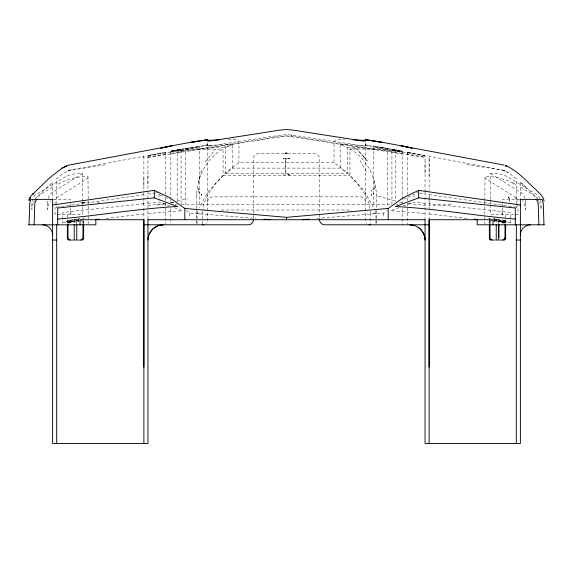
<?xml version="1.0" encoding="UTF-8"?>
<svg xmlns="http://www.w3.org/2000/svg" width="573" height="573" viewBox="0 0 573 573"><rect width="100%" height="100%" fill="white"/><g stroke="black" fill="none" stroke-linecap="round" stroke-linejoin="round"><path stroke-width="0.43" stroke-dasharray="2.87 2.15" d="M74.225 222.131L73.946 221.565L70.006 222.138L70.873 222.03L71.088 222.653L69.483 223.162L68.789 222.568L69.247 222.209L67.886 222.002A8.072 0.673 -10.5 0 0 69.061 221.959A8.151 0.673 -10.5 0 0 71.711 221.651L78.437 220.455M82.333 206.588L82.326 214.631L55.044 214.631L55.044 199.383M82.333 205.693L82.333 202.119M82.333 201.223L82.218 173.204L78.25 173.089L69.448 175.145A10.328 1.912 -14 0 0 65.301 176.835L35.311 195.064A10.07 5.78 -90 0 0 33.213 197.843M83.013 223.678L83.013 220.218M88.149 223.907L88.178 199.755M88.178 198.86L87.984 176.885C77.262 175.839 66.124 179.75 56.684 184.807M143.88 204.396L143.88 202.326M143.88 185.86L143.88 176.076M143.88 157.811L143.88 156.25L70.178 170.009L67.635 170.926L62.536 173.92L56.684 178.633L56.684 207.913M147.949 202.964L147.949 202.248M147.949 183.976L147.949 173.168M177.186 200.915L177.186 150.312M196.539 223.105L196.539 210.413M196.539 208.687L196.833 191.203C198.831 173.999 207.505 157.525 223.055 149.001L223.055 175.582L208.379 191.31L199.067 207.727M369.671 208.4L369.671 204.425L364.385 193.452L356.864 182.723L346.88 172.366L334.038 162.546L334.038 143.665A4.169 4.169 0 0 1 335.033 140.944C337.447 138.179 341.529 139.382 344.66 139.397M425.051 192.012L425.051 155.519L407.253 152.246L407.253 154.201L425.051 157.109M425.051 204.317L425.051 205.463L408.363 203.465M425.051 173.168L425.051 161.887M429.12 204.396L429.12 205.549L452.233 204.518M429.12 202.326L429.12 198.165M429.12 197.334L429.12 192.342M429.12 176.076L429.12 157.811M489.987 223.678L489.987 220.218M506.138 221.672L505.694 221.679A1.497 1.497 0 0 0 505.021 222.918L505.028 222.575A1.526 1.49 -61.7 0 1 505.873 221.522L505.637 221.923A1.54 1.54 0 0 0 505.021 223.148L504.956 222.847A1.526 1.483 81.2 0 1 505.78 221.787L506.561 221.536L505.78 221.787M288.821 174.808L289.651 175.016L287.796 173.999L288.821 174.908L287.682 174.829L289.651 175.059M196.539 195.536L196.56 194.354M205.908 145.055L207.691 144.84L170.833 151.136L170.833 199.139M34.043 201.324L34.187 200.679M198.63 182.357L200.371 173.863L202.255 168.011M413.498 194.576L413.663 193.846M34 201.725L34.23 200.801M501.411 222.589L503.667 223.169L504.054 222.231L504.856 222.002A8.086 0.68 10.5 0 1 502.722 221.844L499.556 221.651L498.775 222.489M202.19 223.907L202.19 213.185L203.028 210.785M197.055 223.907L197.055 213.185L198.487 209.288M80.9 220.999L81.667 220.77M490.66 199.44L490.782 173.204L494.75 173.089L503.552 175.145A10.328 1.912 14 0 1 507.699 176.835L537.675 195.056A10.07 5.773 90 0 1 540.511 199.776M484.822 200.65L485.016 176.885C494.8 175.761 504.956 179.37 513.802 183.439M502.392 222.403L501.762 221.715L496.232 220.777M375.079 187.686L374.484 188.911A5.085 3.266 -6.7 0 0 371.354 191.368L371.34 191.203A5.085 3.359 -7 0 1 374.455 188.675L375.079 187.686L373.911 179.643M82.354 173.519L51.255 193.237A10.242 5.873 90 0 0 48.161 198.322M88.199 177.386L86.895 178.848L57.236 197.456A5.1 2.929 -90 0 0 56.684 197.979M498.775 221.142L499.119 220.24L502.199 220.934L503.058 221.157L502.041 221.25L502.005 221.894L503.667 222.367L503.509 221.987L504.125 222.188L505.15 221.5A8.402 0.716 10.2 0 0 504.047 221.128A8.495 0.731 10.1 0 0 501.396 220.455L498.08 219.588L498.775 219.889L498.775 223.835M205.134 161.887L215.29 149.725M76.768 221.995L77.298 220.927L78.379 220.698M316.898 218.456L383.401 213.013L386.754 210.398M334.038 162.546L238.962 162.546L226.12 172.366L216.136 182.723L208.615 193.452L203.329 204.425L203.329 209.99M232.824 168.111L232.824 144.375L225.783 147.519L225.783 173.318L232.824 168.111L340.176 168.111L347.217 173.318L347.217 147.519L340.176 144.375L340.176 168.111M199.304 204.461L199.304 146.473L185.573 148.851L185.573 204.461M52.616 187.077L41.005 194.046L35.419 198.544L52.616 182.135L52.616 198.552M185.573 148.851L199.304 146.473M365.309 146.23L291.858 135.085L286.5 134.676L281.142 135.085L207.691 146.23M283.37 158.277L285.863 158.456M402.167 204.461L402.167 151.136L378.223 146.803L365.309 145.041L369.807 146.366A15.7 0.902 9.4 0 0 380.558 148.414L402.167 152.046M403.492 199.118L412.725 194.927M69.383 170.217L68.516 170.604L106.571 164.587M399.016 207.619L390.7 210.728L425.051 213.514M403.177 206.065L413.993 202.025L425.051 203.315M79.06 219.108L77.899 219.516L78.974 219.359M177.444 150.183L181.068 149.345L181.068 204.461M373.696 204.461L373.832 146.444L387.427 148.851L387.427 204.461M283.349 175.016L285.318 174.829M170.976 202.756L176.169 201.474M177.036 201.259L187.428 198.702M225.791 146.76L224.258 147.132L228.849 146.036L227.323 146.402M76.768 223.771L76.768 219.43L73.272 220.104A1.526 0.372 79.7 0 1 73.552 220.956L74.225 221.142M387.427 148.851L373.696 146.473M147.949 156.114L157.16 154.23L186.554 150.069L223.055 149.001M147.949 155.885L165.747 152.346M207.061 144.933L207.691 144.933M180.846 149.238L170.833 151.136L189.942 147.641M78.737 220.132L68.524 221.622M170.833 151.2L181.068 149.345M56.684 207.247L143.88 194.655M77.964 220.283L74.927 220.798A9.261 0.659 -9.3 0 1 71.267 221.321L66.525 221.636L67.02 221.679M170.833 151.809L181.068 150.062M67.249 221.078L72.886 219.796L71.768 220.003A9.369 0.723 -9.2 0 0 67.306 221.071M170.833 152.046L192.435 148.414A15.7 0.902 -9.4 0 0 203.207 146.366L207.533 144.969M147.949 157.109L165.747 154.201M143.88 203.78L70.937 211.444L62.786 212.762L62.786 223.083M147.949 157.446L281.264 136.746L286.5 136.36L291.736 136.746L425.051 157.446M170.833 153.385L281.236 136.224L286.5 135.83L291.764 136.224L402.167 153.385M156.751 205.084L166.471 203.608M170.883 202.942L174.421 202.405M147.949 194.046L154.753 193.022M155.605 192.893L158.155 192.507M287.761 158.435L289.881 158.284L289.458 158.298M170.833 151.451L197.083 148.393L225.783 147.519M147.949 203.315L159.008 202.025L169.823 206.065M143.88 213.937L105.969 218.435M288.355 158.399L289.809 158.248M69.161 221.565L70.15 221.457M147.949 205.463L168.376 203.394M62.786 222.739L78.651 221.157M79.532 221.071L83.937 220.634M147.949 213.514L182.3 210.728L173.984 207.619M288.914 158.349L289.279 158.313M289.1 158.334L289.881 158.284M228.341 139.397C231.471 139.382 235.553 138.179 237.967 140.944A4.169 4.169 0 0 1 238.962 143.665L238.962 162.546M488.862 218.471L489.578 218.435A8.982 0.659 9.2 0 1 490.309 218.463L489.041 218.449M232.824 144.375L209.954 145.463M351.994 148.966L349.945 149.001L349.945 175.582L364.621 191.31L374.799 210.069M425.051 156.114C400.384 150.835 375.15 148.643 349.945 149.001C365.495 157.525 374.169 173.999 376.167 191.203L376.461 208.687M354.05 148.944L356.098 148.916M286.5 158.463L287.137 158.456L285.239 158.435L285.34 173.984L285.239 158.435M347.217 147.519L375.917 148.393L402.167 151.451M284.28 153.621L258.538 153.621A5.085 5.085 0 0 0 253.452 158.707L253.452 218.836M287.832 153.621L314.462 153.621A5.085 5.085 0 0 1 319.548 158.707L319.548 218.836M225.783 173.318L347.217 173.318M223.055 175.582L349.945 175.582M53.346 199.383L70.45 199.383L70.45 202.77M519.654 199.383L502.55 199.383L502.55 202.77M175.094 204.461L176.878 204.461M181.204 204.461L391.796 204.461M396.122 204.461L397.906 204.461M221.214 209.99L351.786 209.99M197.055 213.185L202.19 213.185M369.972 210.785L370.81 213.185L375.945 213.185L375.945 223.907M83.959 218.449L83.422 218.435A8.996 0.659 -9.2 0 0 82.691 218.463M505.694 221.679L498.474 220.87A9.412 0.688 9.2 0 1 495.058 220.283M340.176 144.375L363.046 145.463A5.078 0.444 3.5 0 0 365.309 145.227M283.119 158.284L283.9 158.334M97.517 202.598L99.272 202.727M186.246 210.398L189.599 213.013L256.102 218.456M365.939 144.955L365.309 144.819L367.092 145.055M510.214 223.083L510.214 212.762L502.063 211.444L429.12 203.78M467.031 218.435L429.12 213.937M489.063 220.634L491.706 220.892M492.587 220.985L510.214 222.739M516.137 197.785L486.105 178.848L484.801 177.386M399.582 202.419L402.21 202.735M466.429 164.587L503.617 170.217L506.933 171.656L516.316 178.633L516.316 207.913M416.542 192.764L419.099 193.151M419.945 193.28L425.051 194.046M391.932 150.062L402.167 151.809M380.565 147.197L402.167 151.136L392.147 149.231M516.316 207.247L429.12 194.655L429.12 219.717M496.232 220.648L495.631 219.18L498.775 219.889M391.932 204.461L391.932 149.345L402.167 151.2M504.047 170.382L504.484 170.604L429.12 156.25L429.12 190.723M407.253 152.346L425.051 155.885M493.46 219.975L494.828 220.24A9.39 0.652 9.3 0 0 497.371 220.691A9.29 0.666 9.3 0 0 501.153 221.257M391.932 149.345L395.556 150.183A15.091 0.509 8.8 0 1 392.047 150.083M410.211 152.912L408.764 152.583L409.48 152.747M395.298 201.144L376.461 195.536L376.44 194.354M66.79 221.658L67.363 221.923A1.54 1.54 0 0 1 67.979 223.148L67.979 222.833A1.526 1.497 -77.5 0 0 67.148 221.772L67.191 221.486A1.526 1.475 64.6 0 1 68.037 222.539L67.979 222.918A1.497 1.497 0 0 0 67.363 221.708M502.822 170.009L508.366 172.939M160.275 194.927L169.508 199.118M512.541 182.773L516.316 184.807L515.055 184.119M520.384 187.077L531.995 194.046L537.581 198.544L520.384 182.135L520.384 198.552M491.555 220.519L492.107 220.999M516.316 198.702L515.664 198.122L516.316 199.662M520.384 182.15L527.16 188.295M360.002 160.533L367.078 173.06M490.646 173.519L521.745 193.237A10.242 5.873 90 0 1 524.839 198.322M375.086 210.85L375.945 213.185M538.885 200.965L538.778 200.557L538.957 201.309M159.337 193.846L159.502 194.576M281.164 135.364L281.193 135.643M490.667 200.335L490.667 203.909M490.667 204.805L490.674 214.631L517.956 214.631L517.956 199.383M484.822 201.538L484.851 223.907M525.412 202.735L525.412 209.546A10.171 5.837 -90 0 0 522.497 200.743M505.637 214.631L505.637 223.671M502.55 203.616L502.55 207.003M502.55 207.856L502.55 214.631M502.063 211.444L502.063 215.892M502.063 219.459L502.063 223.907M496.232 219.43L496.232 223.771M494.456 218.872L494.456 223.105M489.987 220.87L489.987 223.499M489.371 220.498L489.371 223.427M425.051 192.313L425.051 218.829M413.993 194.132L413.993 200.271M407.253 152.268L407.253 194.419M407.253 197.964L407.253 224.802M402.167 208.701L402.167 224.802M395.814 150.312L395.814 200.915M383.401 213.013L383.401 218.041M376.461 210.413L376.461 223.105M370.81 213.185L370.81 223.907M365.309 142.656L365.309 219.717A5.085 5.085 0 0 0 366.799 223.312M207.691 142.656L207.691 219.717A5.085 5.085 0 0 1 206.201 223.312M189.599 213.013L189.599 218.041M170.833 199.755L170.833 204.461M170.833 208.701L170.833 224.802M165.747 194.419L165.747 152.246L147.949 155.519L147.949 219.717M165.747 197.964L165.747 224.802M159.008 194.132L159.008 200.271M143.88 156.25L143.88 192.335M143.88 193.173L143.88 218.062M83.629 220.498L83.629 223.427M83.013 220.87L83.013 223.499M78.544 218.872L78.544 223.105M74.225 219.889L74.225 223.835M70.937 211.444L70.937 215.892M70.937 219.459L70.937 223.907M70.45 203.616L70.45 207.003M70.45 207.856L70.45 214.631M67.363 214.631L67.363 223.671M47.588 202.735L47.588 209.546A10.171 5.837 90 0 1 50.503 200.743M47.588 202.735A10.242 5.873 90 0 1 47.652 201.223M209.89 145.47A5.078 0.444 -3.6 0 1 207.698 145.227M525.155 199.741A10.242 5.873 90 0 1 525.412 202.735M540.69 200.486A10.07 5.773 90 0 1 541.113 204.26L541.113 209.546A10.07 5.78 90 0 0 539.601 202.756M180.832 150.105A15.091 0.501 -8.9 0 1 177.58 150.162M365.309 201.918A5.085 5.085 0 0 0 360.224 196.84L212.776 196.84A5.085 5.085 0 0 0 207.691 201.918M33.399 202.756A10.07 5.78 -90 0 0 31.887 209.546L31.887 204.26A10.07 5.78 -90 0 1 32.489 199.784M79.532 218.771A9.211 0.673 -9.2 0 0 76.861 219.137L74.304 219.574L75.579 219.359A8.989 0.688 -9.4 0 1 78.1 218.972A8.846 0.659 -9.3 0 1 79.289 218.814M83.128 218.449A8.753 0.645 -9.2 0 1 83.715 218.442M494.341 218.9A9.018 0.702 9.4 0 1 498.109 219.473L499.377 219.695L496.139 219.137A9.211 0.673 9.2 0 0 493.468 218.771M201.581 194.799L201.574 195.536L201.61 194.046L201.581 194.799M291.786 135.937L291.858 135.085L291.786 135.937M371.562 194.211L371.426 195.536L371.562 194.211M504.455 222.575L503.803 222.854L504.455 222.575M508.315 196.697L509.562 199.075L509.168 199.189L509.705 201.381L509.06 200.607L509.712 200.199L508.903 199.168L509.562 199.075L508.738 198.494L509.275 198.079L508.237 197.37L508.845 197.277L507.922 196.947L508.315 196.697M506.052 221.128L506.023 221.171A9.333 0.723 9.1 0 0 503.001 220.361L501.969 220.147L506.052 221.128M70.658 221.651L69.326 222.367L68.638 222.274L68.896 221.465L68.101 221.407A8.43 0.716 -10.2 0 1 70.235 220.791L72.305 220.576L69.584 221.257L70.658 221.651M68.08 170.876L70.178 170.009L68.08 170.876M199.16 189.871L198.494 190L197.921 187.686L198.444 189.634L199.16 189.871M199.662 192.628L199.024 192.743L198.774 191.339L198.981 192.449L199.662 192.628M495.072 220.562L494.062 220.576L495.072 220.562M85.32 202.24L80.535 202.176L85.32 202.24M84.876 202.24L80.843 202.169L84.876 202.24M494.606 219.438L493.453 219.044L495.709 219.617L494.606 219.438M373.754 194.154L373.374 193.495L373.754 194.154M363.755 156.801L356.528 148.744L367.415 161.113L363.755 156.801"/><path stroke-width="0.86" d="M67.979 223.993L68.008 237.902L68.803 239.371L70.572 240.051L68.889 240.051A1.526 1.526 0 0 1 67.363 238.526L67.363 224.365M83.013 224.544L82.985 237.902L82.197 239.371L80.421 240.051L82.104 240.051A1.526 1.526 0 0 0 83.629 238.526L83.629 223.928M143.88 367.164L143.88 218.943M520.384 205.027L418.698 190.372L418.698 197.857L395.571 206.495C435.681 208.658 475.296 215.756 515.299 219.072M429.12 367.164L429.12 218.943M489.987 224.544L490.015 237.902L490.803 239.371L492.579 240.051L490.896 240.051A1.526 1.526 0 0 1 489.371 238.526L489.371 223.928M498.775 237.509L498.775 224.258M505.021 223.993L504.992 237.902L504.197 239.371L502.428 240.051L504.111 240.051A1.526 1.526 0 0 0 505.637 238.526L505.637 224.365M29.03 224.802L29.732 203.429L30.799 199.383L52.616 199.383L52.616 443.43L147.949 443.43L147.949 219.48M34.115 224.802L34.817 203.436L35.519 201.116L36.93 199.383M520.384 234.973C520.298 229.529 525.112 224.716 530.555 224.802M147.949 240.051C147.834 231.9 155.047 224.673 163.205 224.802L160.354 225.067M29.001 200.657L31.092 195.801L49.65 177.845L62.142 168.061L68.989 165.074L186.454 143.078L207.691 139.705L207.791 141.116L210.843 140.894L280.369 130.035L286.5 129.57L292.631 130.035L362.157 140.894L365.209 141.116L365.309 139.705L374.871 141.144L382.248 142.355L365.309 139.705L386.546 143.078L504.011 165.074M82.727 238.683L82.985 237.902M504.734 238.683L504.992 237.902M29.159 199.841L29.903 197.714M149.195 234.02L152.64 229.05L157.575 225.877M52.616 205.027L154.302 190.372L169.579 197.606L184.814 208.443L286.5 217.339L388.186 208.443L403.421 197.606L418.698 190.372M33.657 193.588L32.539 194.304L33.735 193.581M66.69 165.805L62.142 168.061M160.977 148.142L162.718 147.734M160.891 148.214L162.596 147.834M164.308 147.454L171.993 145.75L163.584 147.533M198.129 141.144L190.752 142.355L207.691 139.705L205.557 139.97M57.701 219.072C97.704 215.756 137.319 208.658 177.429 206.495L154.302 197.857L57.701 208.02L57.701 224.802M95.397 219.488L98.921 219.137M302.881 219.717L309.012 219.165M219.695 139.841L209.947 140.313M147.949 219.717L425.051 219.717M28.65 224.802L95.834 224.802L95.834 219.717M143.88 224.802L248.367 224.802A5.085 5.085 0 0 0 253.452 219.717M429.12 224.802L324.633 224.802A5.085 5.085 0 0 1 319.548 219.717M544.35 224.802L477.166 224.802L477.166 219.717M52.616 240.051L56.684 240.051M71.539 240.051L73.215 240.051M77.778 240.051L79.454 240.051M493.546 240.051L495.222 240.051M499.785 240.051L501.461 240.051M516.316 240.051L520.384 240.051M353.305 139.841L363.046 140.313A5.078 0.444 3.6 0 0 365.309 140.091M263.988 219.165L270.119 219.717M412.653 225.067L409.795 224.802C417.953 224.673 425.166 231.9 425.051 240.051C425.008 234.944 422.33 230.017 418.046 227.223M42.445 224.802C47.888 224.716 52.702 229.529 52.616 234.973M474.079 219.137L477.603 219.488M418.698 197.857L515.299 208.02L515.299 224.802M409.416 147.533L401.007 145.75L408.692 147.454M410.404 147.834L412.109 148.214M410.289 147.734L412.023 148.142M506.31 165.805C517.942 171.191 526.594 181.226 535.92 189.713C539 193.137 543.748 196.167 544.064 201.23M536.07 199.383L537.481 201.116L538.183 203.436L538.885 224.802M543.97 224.802L543.268 203.429L542.201 199.383L520.384 199.383L520.384 443.43L425.051 443.43L425.051 219.48M516.316 224.415L516.316 443.43M498.775 224.702L498.775 240.051L496.232 240.051L496.232 224.329M492.988 224.802L492.988 219.717L429.12 219.717L429.12 443.43M388.186 208.443L388.186 219.717M286.5 217.339L286.5 219.717M184.814 208.443L184.814 219.717M154.302 190.372L154.302 197.857M143.88 443.43L143.88 219.717L80.012 219.717L80.012 224.802M76.768 224.329L76.768 240.051L74.225 240.051L74.225 224.258M56.684 224.415L56.684 443.43M209.883 140.328A5.078 0.437 -3.8 0 1 207.698 140.091M203.924 224.63A5.085 5.085 0 0 1 202.606 224.802M370.394 224.802A5.085 5.085 0 0 1 369.076 224.63M29.381 199.11L29.13 199.956L29.825 197.929L29.381 199.11M287.023 153.256L285.44 153.206L287.023 153.256M506.038 165.905L505.322 165.511L506.511 166.32L506.038 165.905"/></g></svg>
